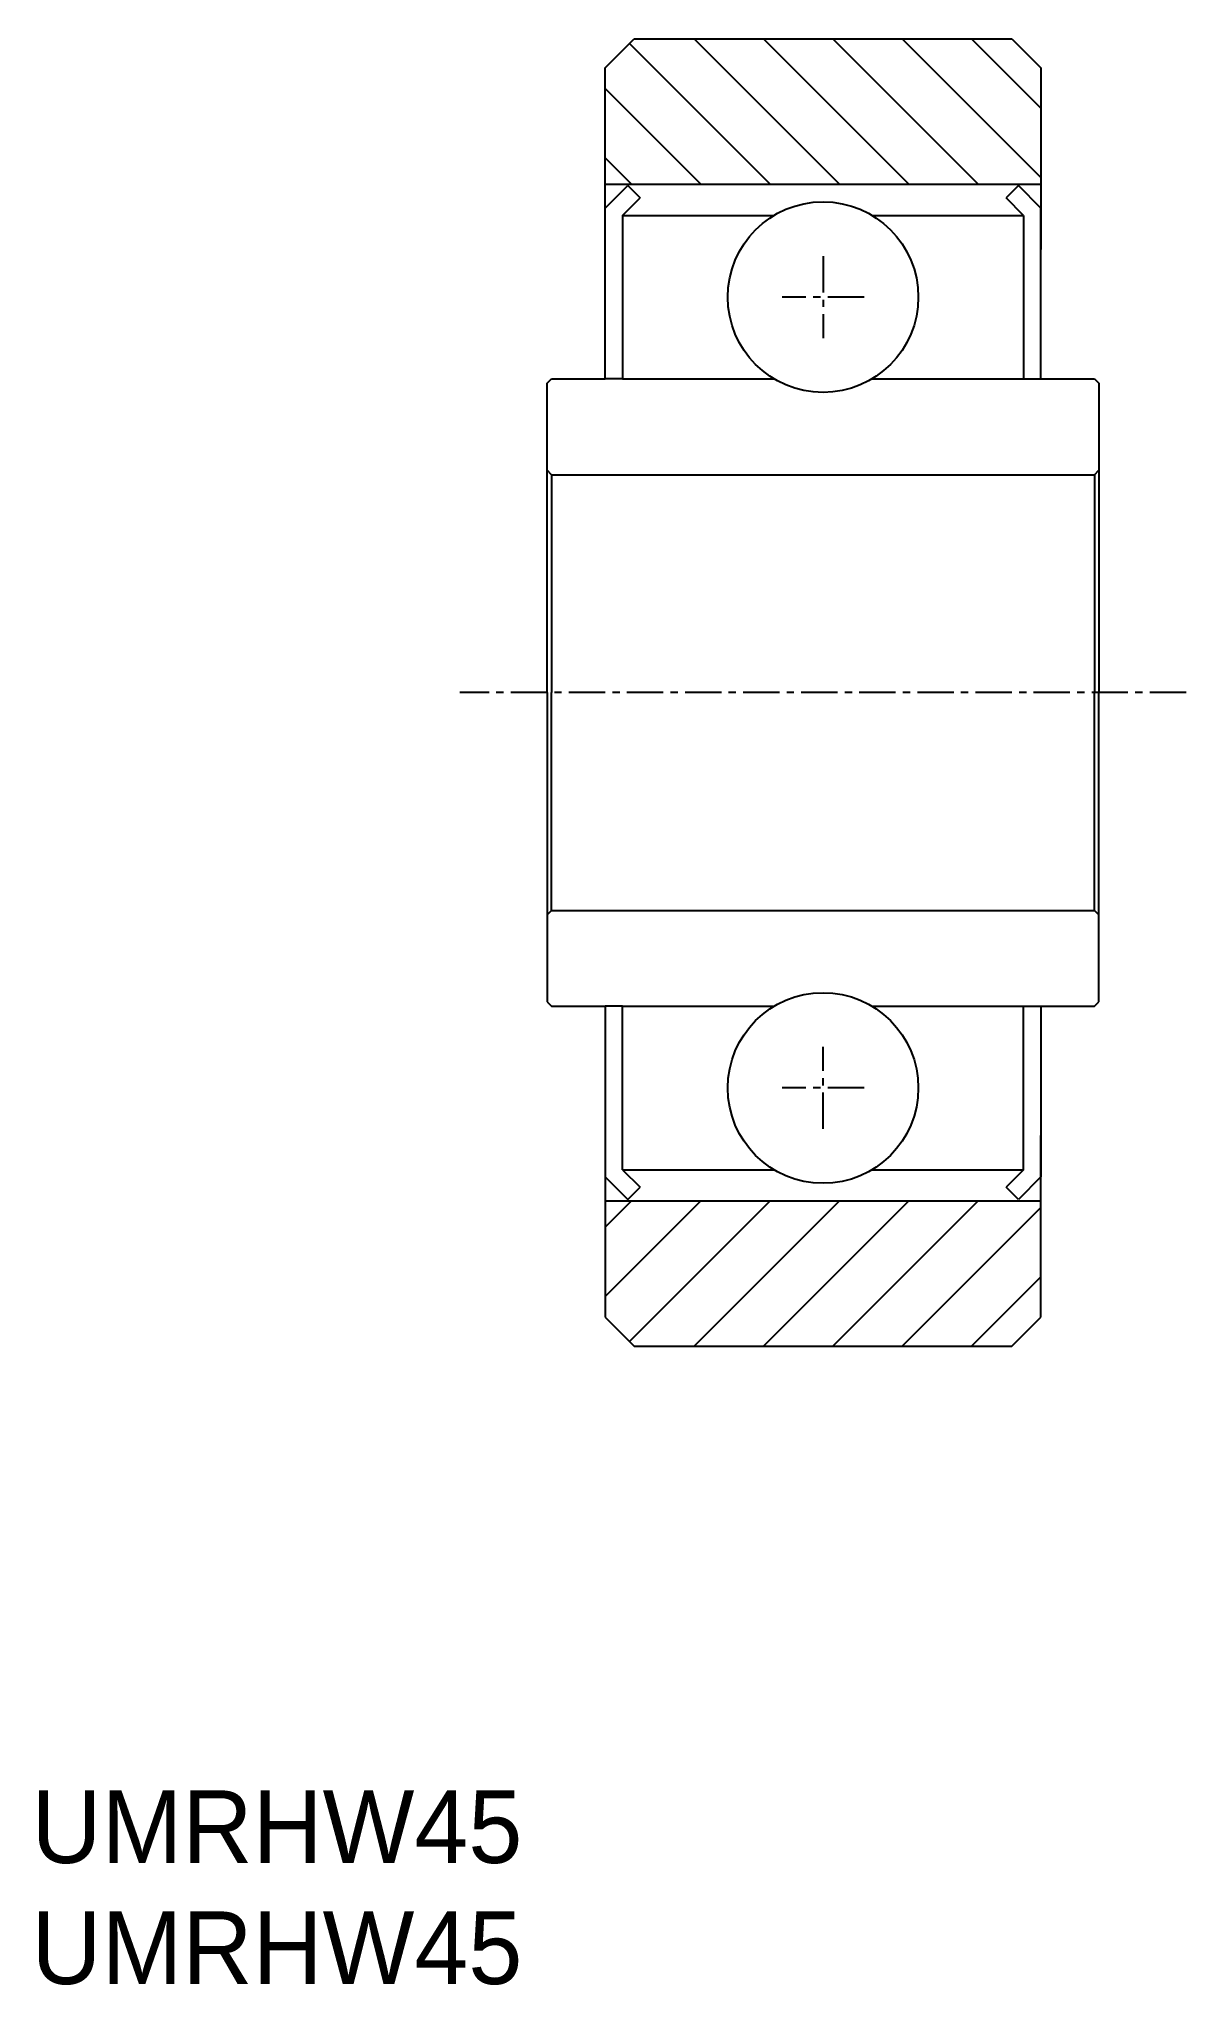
# Model space of a CAD drawing. Extents: x -26.9 to 12.6, y 5.2 to 72.2.
import ezdxf

# ---------------------------------------------------------------- set-up
doc = ezdxf.new("R2010")
doc.units = 0
doc.linetypes.add('CENTER', pattern=[2, 1.25, -0.25, 0.25, -0.25])
doc.layers.get('0').update_dxf_attribs({"linetype": 'CONTINUOUS'})
doc.layers.add('CENTER', color=1, linetype='CENTER')

# ---------------------------------------------------------------- blocks, each defined once
blk = doc.blocks.new('*U2')
for p in [(-27.144, 9.389), (-27.144, 5.222)]:
    blk.add_text('UMRHW45', height=2.5).set_placement(p)

msp = doc.modelspace()

# ---------------------------------------------------------------- linework, layer by layer
at = {"color": 7, "linetype": 'CONTINUOUS'}
for p, q in [((-7.389, 71.18), (-6.389, 72.18)), ((-6.389, 72.18), (6.611, 72.18)), ((6.611, 72.18), (7.611, 71.18)), ((-7.389, 64.929), (-7.389, 71.18)), ((7.611, 71.18), (7.611, 64.929)), ((-7.389, 67.18), (7.611, 67.18)), ((-7.389, 66.354), (-6.613, 67.13)), ((-6.613, 67.13), (-6.189, 66.705)), ((6.836, 67.13), (6.411, 66.705)), ((7.611, 66.354), (6.836, 67.13)), ((-7.389, 60.48), (-7.389, 66.354)), ((-6.789, 66.105), (-6.189, 66.705)), ((7.011, 66.105), (6.411, 66.705)), ((7.611, 60.48), (7.611, 66.354)), ((-6.789, 66.105), (-6.789, 60.48)), ((-6.789, 66.105), (-1.579, 66.105)), ((1.801, 66.105), (7.011, 66.105)), ((7.011, 66.105), (7.011, 60.48)), ((-9.389, 60.33), (-9.239, 60.48)), ((-9.389, 49.68), (-9.389, 60.33)), ((-9.239, 60.48), (-7.389, 60.48)), ((-6.789, 60.48), (-7.389, 60.48)), ((-6.789, 60.48), (-1.579, 60.48)), ((1.801, 60.48), (7.011, 60.48)), ((7.011, 60.48), (7.611, 60.48)), ((7.611, 60.48), (9.461, 60.48)), ((9.461, 60.48), (9.611, 60.33)), ((9.611, 60.33), (9.611, 57.18)), ((-9.239, 57.18), (-9.389, 57.33)), ((-9.239, 57.18), (9.461, 57.18)), ((-9.239, 57.18), (-9.239, 49.68)), ((9.461, 57.18), (9.611, 57.33)), ((9.461, 57.18), (9.461, 49.68)), ((9.611, 57.18), (9.611, 49.68)), ((-9.389, 49.68), (-9.389, 39.03)), ((-9.239, 42.18), (-9.239, 49.68)), ((9.461, 42.18), (9.461, 49.68)), ((9.611, 42.18), (9.611, 49.68)), ((-9.239, 42.18), (-9.389, 42.03)), ((-9.239, 42.18), (9.461, 42.18)), ((9.461, 42.18), (9.611, 42.03)), ((9.611, 39.03), (9.611, 42.18)), ((-9.389, 39.03), (-9.239, 38.88)), ((-9.239, 38.88), (-7.389, 38.88)), ((-7.389, 38.88), (-7.389, 33.007)), ((-6.789, 38.88), (-7.389, 38.88)), ((-6.789, 38.88), (-1.579, 38.88)), ((-6.789, 33.255), (-6.789, 38.88)), ((1.801, 38.88), (7.011, 38.88)), ((7.011, 38.88), (7.611, 38.88)), ((7.011, 33.255), (7.011, 38.88)), ((7.611, 38.88), (7.611, 33.007)), ((7.611, 38.88), (9.461, 38.88)), ((9.461, 38.88), (9.611, 39.03)), ((-7.389, 34.432), (-7.389, 28.18)), ((7.611, 28.18), (7.611, 34.432)), ((-7.389, 33.007), (-6.613, 32.231)), ((-6.789, 33.255), (-6.189, 32.655)), ((-6.789, 33.255), (-1.579, 33.255)), ((1.801, 33.255), (7.011, 33.255)), ((7.011, 33.255), (6.411, 32.655)), ((7.611, 33.007), (6.836, 32.231)), ((-7.389, 32.18), (7.611, 32.18)), ((-6.613, 32.231), (-6.189, 32.655)), ((6.836, 32.231), (6.411, 32.655)), ((-7.389, 28.18), (-6.389, 27.18)), ((6.611, 27.18), (7.611, 28.18)), ((-6.389, 27.18), (6.611, 27.18))]:
    msp.add_line(p, q, dxfattribs=at)
at = {"color": 3, "linetype": 'CONTINUOUS'}
for p, q in [((-1.708, 67.18), (-6.548, 72.021)), ((0.679, 67.18), (-4.321, 72.18)), ((3.065, 67.18), (-1.935, 72.18)), ((5.452, 67.18), (0.452, 72.18)), ((7.611, 67.407), (2.838, 72.18)), ((7.611, 69.794), (5.225, 72.18)), ((-4.094, 67.18), (-7.389, 70.475)), ((-6.481, 67.18), (-7.389, 68.089)), ((-6.481, 32.18), (-7.389, 31.272)), ((-4.094, 32.18), (-7.389, 28.886)), ((-1.708, 32.18), (-6.548, 27.34)), ((0.679, 32.18), (-4.321, 27.18)), ((3.065, 32.18), (-1.935, 27.18)), ((5.452, 32.18), (0.452, 27.18)), ((7.611, 31.953), (2.838, 27.18)), ((7.611, 29.567), (5.225, 27.18))]:
    msp.add_line(p, q, dxfattribs=at)
at = {"color": 7, "linetype": 'CONTINUOUS'}
for centre in [(0.111, 63.293), (0.111, 36.068)]:
    msp.add_circle(centre, 3.281, dxfattribs=at)
at = {"layer": 'CENTER', "color": 1, "linetype": 'CENTER'}
for p, q in [((0.111, 64.704), (0.111, 61.882)), ((1.522, 63.293), (-1.3, 63.293)), ((12.611, 49.68), (-12.389, 49.68)), ((0.111, 34.657), (0.111, 37.479)), ((1.522, 36.068), (-1.3, 36.068))]:
    msp.add_line(p, q, dxfattribs=at)

# ---------------------------------------------------------------- block references
at = {"color": 7, "linetype": 'CONTINUOUS'}
msp.add_blockref('*U2', (0, 0), dxfattribs=at)

doc.saveas('drawing.dxf')
